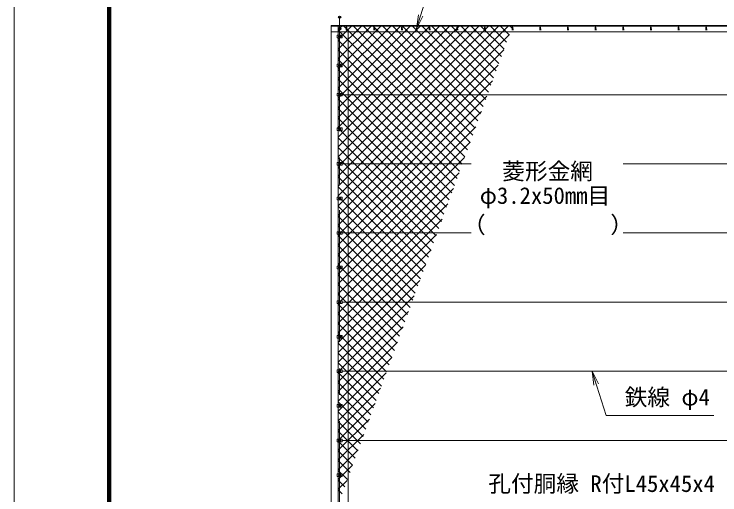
# Model space of a CAD drawing. Units: millimetres at full size; details may follow other scales. Extents: x -10500 to 10500, y -7425 to 7425.
# Drawn here: x -10500 to -5398, y 892 to 4368 of the extents above; entities that cross this region are included whole.
import ezdxf
from ezdxf.enums import TextEntityAlignment as Align

# ---------------------------------------------------------------- set-up
doc = ezdxf.new("R2010")
doc.units = ezdxf.units.MM
doc.header["$LTSCALE"] = 30
doc.header["$PDMODE"] = 32
doc.header["$PDSIZE"] = 15
doc.linetypes.add('USER1', pattern=[50.8, 31.75, -6.35, 6.35, -6.35])
for name, color, linetype, lineweight in [('0-0_D-STR-TXT', 7, 'Continuous', 13), ('0-2_D-STR1', 1, 'Continuous', 18), ('0-3_D-BMK', 2, 'USER1', 13), ('0-4_D-STR3', 3, 'Continuous', 13), ('0-6_0', 7, 'Continuous', 18), ('0-8_D-STR2', 7, 'Continuous', 13), ('0-C_D-TTL', 7, 'Continuous', 18)]:
    doc.layers.add(name, color=color, linetype=linetype, lineweight=lineweight)
doc.layers.add('0-7_Defpoints', color=253, linetype='Continuous')
doc.styles.add('ＭＳ ゴシック', font='')
doc.styles.get('ＭＳ ゴシック').set_extended_font_data('MS Gothic')

# ---------------------------------------------------------------- blocks, each defined once
blk = doc.blocks.new('_Open')
at = {"layer": '0-6_0'}
blk.add_line((-30, 5), (0, 0), dxfattribs=at)
blk.add_lwpolyline([(-30, -5), (0, 0), (-30, 0)], dxfattribs=at)

msp = doc.modelspace()

# ---------------------------------------------------------------- linework, layer by layer
at = {"layer": '0-0_D-STR-TXT'}
for points in [[(-5757.9, 4547.94), (-7502.6, 4547.94), (-7590.23, 4264.05)], [(-5442.78, 1465.31), (-6221.1, 1465.31), (-6322.06, 1783.8)]]:
    msp.add_lwpolyline(points, dxfattribs=at)
at = {"layer": '0-2_D-STR1'}
for p, q in [((-8209.36, 4285.7), (-3146.86, 4285.7)), ((-8209.36, 4281.7), (-3146.86, 4281.7)), ((-8209.36, 4240.7), (-3146.86, 4240.7)), ((-8099.86, 4272.58), (-8100.61, 4251.08)), ((-8093.86, 4272.58), (-8093.11, 4251.08)), ((-8084.36, 330.7), (-8084.36, 4240.7)), ((-7899.86, 4272.58), (-7900.61, 4251.08)), ((-7893.86, 4272.58), (-7893.11, 4251.08)), ((-7699.86, 4272.58), (-7700.61, 4251.08)), ((-7693.86, 4272.58), (-7693.11, 4251.08)), ((-7499.86, 4272.58), (-7500.61, 4251.08)), ((-7493.86, 4272.58), (-7493.11, 4251.08)), ((-7299.86, 4272.58), (-7300.61, 4251.08)), ((-7293.86, 4272.58), (-7293.11, 4251.08)), ((-7099.86, 4272.58), (-7100.61, 4251.08)), ((-7093.86, 4272.58), (-7093.11, 4251.08)), ((-6899.86, 4272.58), (-6900.61, 4251.08)), ((-6893.86, 4272.58), (-6893.11, 4251.08)), ((-6699.86, 4272.58), (-6700.61, 4251.08)), ((-6693.86, 4272.58), (-6693.11, 4251.08)), ((-6499.86, 4272.58), (-6500.61, 4251.08)), ((-6493.86, 4272.58), (-6493.11, 4251.08)), ((-6299.86, 4272.58), (-6300.61, 4251.08)), ((-6293.86, 4272.58), (-6293.11, 4251.08)), ((-6099.86, 4272.58), (-6100.61, 4251.08)), ((-6093.86, 4272.58), (-6093.11, 4251.08)), ((-5899.86, 4272.58), (-5900.61, 4251.08)), ((-5893.86, 4272.58), (-5893.11, 4251.08)), ((-5699.86, 4272.58), (-5700.61, 4251.08)), ((-5693.86, 4272.58), (-5693.11, 4251.08)), ((-5499.86, 4272.58), (-5500.61, 4251.08)), ((-5493.86, 4272.58), (-5493.11, 4251.08))]:
    msp.add_line(p, q, dxfattribs=at)
msp.add_lwpolyline([(-8209.36, 4285.7), (-8209.36, -2514.3), (-8084.36, -2514.3), (-8084.36, -1714.3)], dxfattribs=at)
for centre in [(-8096.86, 4271.33), (-7896.86, 4271.33), (-7696.86, 4271.33), (-7496.86, 4271.33), (-7296.86, 4271.33), (-7096.86, 4271.33), (-6896.86, 4271.33), (-6696.86, 4271.33), (-6496.86, 4271.33), (-6296.86, 4271.33), (-6096.86, 4271.33), (-5896.86, 4271.33), (-5696.86, 4271.33), (-5496.86, 4271.33)]:
    msp.add_arc(centre, 3.25, 22.61986, 157.38014, dxfattribs=at)
at = {"layer": '0-3_D-BMK'}
for p, q in [((-8146.86, -2574.3), (-8146.86, 4345.7)), ((-8134.11, 4260.7), (-8159.61, 4260.7)), ((-8156.86, 4205.7), (-8136.86, 4205.7)), ((-8156.86, 3995.7), (-8136.86, 3995.7)), ((-8156.86, 3785.7), (-8136.86, 3785.7)), ((-8156.86, 3535.7), (-8136.86, 3535.7)), ((-8156.86, 3285.7), (-8136.86, 3285.7)), ((-8156.86, 3035.7), (-8136.86, 3035.7)), ((-8156.86, 2785.7), (-8136.86, 2785.7)), ((-8156.86, 2535.7), (-8136.86, 2535.7)), ((-8156.86, 2285.7), (-8136.86, 2285.7)), ((-8156.86, 2035.7), (-8136.86, 2035.7)), ((-8156.86, 1785.7), (-8136.86, 1785.7)), ((-8156.86, 1535.7), (-8136.86, 1535.7)), ((-8156.86, 1285.7), (-8136.86, 1285.7)), ((-8156.86, 1035.7), (-8136.86, 1035.7))]:
    msp.add_line(p, q, dxfattribs=at)
at = {"layer": '0-4_D-STR3'}
for p, q in [((-8156.86, 4215.2), (-8156.86, 4280.7)), ((-8146.86, 4250.89), (-8155.36, 4255.8)), ((-8138.36, 4255.8), (-8146.86, 4250.89)), ((-8164.06, 4215.2), (-8129.66, 4215.2)), ((-8164.06, 4215.2), (-8164.06, 4196.2)), ((-8164.06, 4196.2), (-8129.66, 4196.2)), ((-8156.86, 4005.2), (-8156.86, 4196.2)), ((-8153.36, 4209.46), (-8146.86, 4213.21)), ((-8153.36, 4201.95), (-8153.36, 4209.46)), ((-8146.86, 4198.2), (-8153.36, 4201.95)), ((-8146.86, 4213.21), (-8140.36, 4209.46)), ((-8140.36, 4201.95), (-8146.86, 4198.2)), ((-8140.36, 4209.46), (-8140.36, 4201.95)), ((-8129.66, 4215.2), (-8129.66, 4196.2)), ((-8164.06, 4005.2), (-8129.66, 4005.2)), ((-8164.06, 4005.2), (-8164.06, 3986.2)), ((-8164.06, 3986.2), (-8129.66, 3986.2)), ((-8156.86, 3795.2), (-8156.86, 3986.2)), ((-8153.36, 3999.46), (-8146.86, 4003.21)), ((-8153.36, 3991.95), (-8153.36, 3999.46)), ((-8146.86, 3988.2), (-8153.36, 3991.95)), ((-8146.86, 4003.21), (-8140.36, 3999.46)), ((-8140.36, 3991.95), (-8146.86, 3988.2)), ((-8140.36, 3999.46), (-8140.36, 3991.95)), ((-8129.66, 4005.2), (-8129.66, 3986.2)), ((-8164.06, 3795.2), (-8129.66, 3795.2)), ((-8164.06, 3795.2), (-8164.06, 3776.2)), ((-8164.06, 3776.2), (-8129.66, 3776.2)), ((-8156.86, 3545.2), (-8156.86, 3776.2)), ((-8153.36, 3789.46), (-8146.86, 3793.21)), ((-8153.36, 3781.95), (-8153.36, 3789.46)), ((-8146.86, 3778.2), (-8153.36, 3781.95)), ((-8146.86, 3793.21), (-8140.36, 3789.46)), ((-8140.36, 3781.95), (-8146.86, 3778.2)), ((-8140.36, 3789.46), (-8140.36, 3781.95)), ((-8129.66, 3795.2), (-8129.66, 3776.2)), ((-8129.66, 3785.7), (-5156.36, 3785.7)), ((-8164.06, 3545.2), (-8129.66, 3545.2)), ((-8164.06, 3545.2), (-8164.06, 3526.2)), ((-8164.06, 3526.2), (-8129.66, 3526.2)), ((-8156.86, 3295.2), (-8156.86, 3526.2)), ((-8153.36, 3539.46), (-8146.86, 3543.21)), ((-8153.36, 3531.95), (-8153.36, 3539.46)), ((-8146.86, 3528.2), (-8153.36, 3531.95)), ((-8146.86, 3543.21), (-8140.36, 3539.46)), ((-8140.36, 3531.95), (-8146.86, 3528.2)), ((-8140.36, 3539.46), (-8140.36, 3531.95)), ((-8129.66, 3545.2), (-8129.66, 3526.2)), ((-8164.06, 3295.2), (-8129.66, 3295.2)), ((-8164.06, 3295.2), (-8164.06, 3276.2)), ((-8164.06, 3276.2), (-8129.66, 3276.2)), ((-8156.86, 3045.2), (-8156.86, 3276.2)), ((-8153.36, 3289.46), (-8146.86, 3293.21)), ((-8153.36, 3281.95), (-8153.36, 3289.46)), ((-8146.86, 3278.2), (-8153.36, 3281.95)), ((-8146.86, 3293.21), (-8140.36, 3289.46)), ((-8140.36, 3281.95), (-8146.86, 3278.2)), ((-8140.36, 3289.46), (-8140.36, 3281.95)), ((-8129.66, 3295.2), (-8129.66, 3276.2)), ((-8129.66, 3285.7), (-7196.86, 3285.7)), ((-6096.86, 3285.7), (-5156.36, 3285.7)), ((-8164.06, 3045.2), (-8129.66, 3045.2)), ((-8164.06, 3045.2), (-8164.06, 3026.2)), ((-8164.06, 3026.2), (-8129.66, 3026.2)), ((-8156.86, 2795.2), (-8156.86, 3026.2)), ((-8153.36, 3039.46), (-8146.86, 3043.21)), ((-8153.36, 3031.95), (-8153.36, 3039.46)), ((-8146.86, 3028.2), (-8153.36, 3031.95)), ((-8146.86, 3043.21), (-8140.36, 3039.46)), ((-8140.36, 3031.95), (-8146.86, 3028.2)), ((-8140.36, 3039.46), (-8140.36, 3031.95)), ((-8129.66, 3045.2), (-8129.66, 3026.2)), ((-8164.06, 2795.2), (-8129.66, 2795.2)), ((-8164.06, 2795.2), (-8164.06, 2776.2)), ((-8164.06, 2776.2), (-8129.66, 2776.2)), ((-8156.86, 2545.2), (-8156.86, 2776.2)), ((-8153.36, 2789.46), (-8146.86, 2793.21)), ((-8153.36, 2781.95), (-8153.36, 2789.46)), ((-8146.86, 2778.2), (-8153.36, 2781.95)), ((-8146.86, 2793.21), (-8140.36, 2789.46)), ((-8140.36, 2781.95), (-8146.86, 2778.2)), ((-8140.36, 2789.46), (-8140.36, 2781.95)), ((-8129.66, 2795.2), (-8129.66, 2776.2)), ((-8129.66, 2785.7), (-7196.86, 2785.7)), ((-6096.86, 2785.7), (-5156.36, 2785.7)), ((-8164.06, 2545.2), (-8129.66, 2545.2)), ((-8164.06, 2545.2), (-8164.06, 2526.2)), ((-8164.06, 2526.2), (-8129.66, 2526.2)), ((-8156.86, 2295.2), (-8156.86, 2526.2)), ((-8153.36, 2539.46), (-8146.86, 2543.21)), ((-8153.36, 2531.95), (-8153.36, 2539.46)), ((-8146.86, 2528.2), (-8153.36, 2531.95)), ((-8146.86, 2543.21), (-8140.36, 2539.46)), ((-8140.36, 2531.95), (-8146.86, 2528.2)), ((-8140.36, 2539.46), (-8140.36, 2531.95)), ((-8129.66, 2545.2), (-8129.66, 2526.2)), ((-8164.06, 2295.2), (-8129.66, 2295.2)), ((-8164.06, 2295.2), (-8164.06, 2276.2)), ((-8164.06, 2276.2), (-8129.66, 2276.2)), ((-8156.86, 2045.2), (-8156.86, 2276.2)), ((-8153.36, 2289.46), (-8146.86, 2293.21)), ((-8153.36, 2281.95), (-8153.36, 2289.46)), ((-8146.86, 2278.2), (-8153.36, 2281.95)), ((-8146.86, 2293.21), (-8140.36, 2289.46)), ((-8140.36, 2281.95), (-8146.86, 2278.2)), ((-8140.36, 2289.46), (-8140.36, 2281.95)), ((-8129.66, 2295.2), (-8129.66, 2276.2)), ((-8129.66, 2285.7), (-5156.36, 2285.7)), ((-8164.06, 2045.2), (-8129.66, 2045.2)), ((-8164.06, 2045.2), (-8164.06, 2026.2)), ((-8153.36, 2039.46), (-8146.86, 2043.21)), ((-8146.86, 2043.21), (-8140.36, 2039.46)), ((-8129.66, 2045.2), (-8129.66, 2026.2)), ((-8164.06, 2026.2), (-8129.66, 2026.2)), ((-8156.86, 1795.2), (-8156.86, 2026.2)), ((-8153.36, 2031.95), (-8153.36, 2039.46)), ((-8146.86, 2028.2), (-8153.36, 2031.95)), ((-8140.36, 2031.95), (-8146.86, 2028.2)), ((-8140.36, 2039.46), (-8140.36, 2031.95)), ((-8164.06, 1795.2), (-8129.66, 1795.2)), ((-8164.06, 1795.2), (-8164.06, 1776.2)), ((-8153.36, 1789.46), (-8146.86, 1793.21)), ((-8153.36, 1781.95), (-8153.36, 1789.46)), ((-8146.86, 1793.21), (-8140.36, 1789.46)), ((-8140.36, 1789.46), (-8140.36, 1781.95)), ((-8129.66, 1795.2), (-8129.66, 1776.2)), ((-8129.66, 1785.7), (-5156.36, 1785.7)), ((-8164.06, 1776.2), (-8129.66, 1776.2)), ((-8156.86, 1545.2), (-8156.86, 1776.2)), ((-8146.86, 1778.2), (-8153.36, 1781.95)), ((-8140.36, 1781.95), (-8146.86, 1778.2)), ((-8164.06, 1545.2), (-8129.66, 1545.2)), ((-8164.06, 1545.2), (-8164.06, 1526.2)), ((-8153.36, 1539.46), (-8146.86, 1543.21)), ((-8153.36, 1531.95), (-8153.36, 1539.46)), ((-8146.86, 1528.2), (-8153.36, 1531.95)), ((-8146.86, 1543.21), (-8140.36, 1539.46)), ((-8140.36, 1531.95), (-8146.86, 1528.2)), ((-8140.36, 1539.46), (-8140.36, 1531.95)), ((-8129.66, 1545.2), (-8129.66, 1526.2)), ((-8164.06, 1526.2), (-8129.66, 1526.2)), ((-8156.86, 1295.2), (-8156.86, 1526.2)), ((-8164.06, 1295.2), (-8129.66, 1295.2)), ((-8164.06, 1295.2), (-8164.06, 1276.2)), ((-8164.06, 1276.2), (-8129.66, 1276.2)), ((-8156.86, 1045.2), (-8156.86, 1276.2)), ((-8153.36, 1289.46), (-8146.86, 1293.21)), ((-8153.36, 1281.95), (-8153.36, 1289.46)), ((-8146.86, 1278.2), (-8153.36, 1281.95)), ((-8146.86, 1293.21), (-8140.36, 1289.46)), ((-8140.36, 1281.95), (-8146.86, 1278.2)), ((-8140.36, 1289.46), (-8140.36, 1281.95)), ((-8129.66, 1295.2), (-8129.66, 1276.2)), ((-8129.66, 1285.7), (-5156.36, 1285.7)), ((-8164.06, 1045.2), (-8129.66, 1045.2)), ((-8164.06, 1045.2), (-8164.06, 1026.2)), ((-8164.06, 1026.2), (-8129.66, 1026.2)), ((-8156.86, 795.2), (-8156.86, 1026.2)), ((-8153.36, 1039.46), (-8146.86, 1043.21)), ((-8153.36, 1031.95), (-8153.36, 1039.46)), ((-8146.86, 1028.2), (-8153.36, 1031.95)), ((-8146.86, 1043.21), (-8140.36, 1039.46)), ((-8140.36, 1031.95), (-8146.86, 1028.2)), ((-8140.36, 1039.46), (-8140.36, 1031.95)), ((-8129.66, 1045.2), (-8129.66, 1026.2))]:
    msp.add_line(p, q, dxfattribs=at)
for points in [[(-8155.36, 4255.8), (-8155.36, 4265.61), (-8146.86, 4270.52)], [(-8146.86, 4270.52), (-8138.36, 4265.61), (-8138.36, 4255.8)]]:
    msp.add_lwpolyline(points, dxfattribs=at)
for centre, radius in [((-8146.86, 4260.7), 8.25), ((-8146.86, 4205.7), 6.25), ((-8146.86, 3995.7), 6.25), ((-8146.86, 3785.7), 6.25), ((-8146.86, 3535.7), 6.25), ((-8146.86, 3285.7), 6.25), ((-8146.86, 3035.7), 6.25), ((-8146.86, 2785.7), 6.25), ((-8146.86, 2535.7), 6.25), ((-8146.86, 2285.7), 6.25), ((-8146.86, 2035.7), 6.25), ((-8146.86, 1785.7), 6.25), ((-8146.86, 1535.7), 6.25), ((-8146.86, 1285.7), 6.25), ((-8146.86, 1035.7), 6.25)]:
    msp.add_circle(centre, radius, dxfattribs=at)
at = {"layer": '0-7_Defpoints'}
msp.add_point((-8146.86, 4345.7), dxfattribs=at)
at = {"layer": '0-8_D-STR2'}
for p, q in [((-8156.86, 4255.97), (-8131.12, 4281.7)), ((-8156.86, 4185.26), (-8060.41, 4281.7)), ((-8156.86, 4114.55), (-7989.7, 4281.7)), ((-8156.86, 4043.83), (-7918.99, 4281.7)), ((-8156.86, 3973.12), (-7848.28, 4281.7)), ((-8156.86, 3902.41), (-7777.57, 4281.7)), ((-8156.86, 3831.7), (-7706.86, 4281.7)), ((-8156.86, 3760.99), (-7636.14, 4281.7)), ((-8156.86, 3690.28), (-7565.43, 4281.7)), ((-8156.86, 3619.57), (-7494.72, 4281.7)), ((-8156.86, 3548.86), (-7424.01, 4281.7)), ((-8156.86, 3478.15), (-7353.3, 4281.7)), ((-8156.86, 3407.44), (-7282.59, 4281.7)), ((-8156.86, 3336.73), (-7211.88, 4281.7)), ((-8156.86, 3266.02), (-7141.17, 4281.7)), ((-8156.86, 3195.31), (-7070.46, 4281.7)), ((-8156.86, 3124.6), (-6999.75, 4281.7)), ((-8156.86, 3053.89), (-6929.04, 4281.7)), ((-7241.59, 3336.21), (-8156.86, 4251.48)), ((-7222.72, 3388.05), (-8116.37, 4281.7)), ((-7203.85, 3439.89), (-8045.66, 4281.7)), ((-7184.98, 3491.73), (-7974.95, 4281.7)), ((-7166.11, 3543.58), (-7904.24, 4281.7)), ((-7147.24, 3595.42), (-7833.53, 4281.7)), ((-7128.38, 3647.26), (-7762.82, 4281.7)), ((-7109.51, 3699.1), (-7692.11, 4281.7)), ((-7090.64, 3750.94), (-7621.4, 4281.7)), ((-7071.77, 3802.78), (-7550.69, 4281.7)), ((-7052.9, 3854.63), (-7479.98, 4281.7)), ((-7034.03, 3906.47), (-7409.27, 4281.7)), ((-7015.16, 3958.31), (-7338.56, 4281.7)), ((-6996.29, 4010.15), (-7267.85, 4281.7)), ((-6977.42, 4061.99), (-7197.14, 4281.7)), ((-6958.56, 4113.84), (-7126.43, 4281.7)), ((-6939.69, 4165.68), (-7055.71, 4281.7)), ((-6920.82, 4217.52), (-6985, 4281.7)), ((-6901.95, 4269.36), (-6914.29, 4281.7)), ((-8156.86, 2983.17), (-6919.85, 4220.18)), ((-7260.46, 3284.37), (-8156.86, 4180.77)), ((-7279.33, 3232.52), (-8156.86, 4110.06)), ((-8156.86, 2912.46), (-6960.31, 4109.01)), ((-7298.2, 3180.68), (-8156.86, 4039.34)), ((-8156.86, 2841.75), (-7000.78, 3997.83)), ((-7317.06, 3128.84), (-8156.86, 3968.63)), ((-7335.93, 3077), (-8156.86, 3897.92)), ((-8156.86, 2771.04), (-7041.24, 3886.66)), ((-7354.8, 3025.16), (-8156.86, 3827.21)), ((-8156.86, 2700.33), (-7081.71, 3775.48)), ((-7373.67, 2973.32), (-8156.86, 3756.5)), ((-7392.54, 2921.47), (-8156.86, 3685.79)), ((-8156.86, 2629.62), (-7122.17, 3664.31)), ((-7411.41, 2869.63), (-8156.86, 3615.08)), ((-8156.86, 2558.91), (-7162.63, 3553.13)), ((-7430.28, 2817.79), (-8156.86, 3544.37)), ((-7449.15, 2765.95), (-8156.86, 3473.66)), ((-8156.86, 2488.2), (-7203.1, 3441.96)), ((-7468.02, 2714.11), (-8156.86, 3402.95)), ((-7486.88, 2662.26), (-8156.86, 3332.24)), ((-8156.86, 2417.49), (-7243.56, 3330.78)), ((-7505.75, 2610.42), (-8156.86, 3261.53)), ((-8156.86, 2346.78), (-7284.03, 3219.61)), ((-7524.62, 2558.58), (-8156.86, 3190.82)), ((-7543.49, 2506.74), (-8156.86, 3120.11)), ((-8156.86, 2276.07), (-7324.49, 3108.43)), ((-7562.36, 2454.9), (-8156.86, 3049.39)), ((-8156.86, 2205.36), (-7364.96, 2997.26)), ((-7581.23, 2403.06), (-8156.86, 2978.68)), ((-7600.1, 2351.21), (-8156.86, 2907.97)), ((-8156.86, 2134.65), (-7405.42, 2886.08)), ((-7618.97, 2299.37), (-8156.86, 2837.26)), ((-8156.86, 2063.94), (-7445.89, 2774.91)), ((-7637.84, 2247.53), (-8156.86, 2766.55)), ((-7656.7, 2195.69), (-8156.86, 2695.84)), ((-8156.86, 1993.23), (-7486.35, 2663.73)), ((-7675.57, 2143.85), (-8156.86, 2625.13)), ((-7694.44, 2092), (-8156.86, 2554.42)), ((-8156.86, 1922.51), (-7526.81, 2552.56)), ((-7713.31, 2040.16), (-8156.86, 2483.71)), ((-8156.86, 1851.8), (-7567.28, 2441.38)), ((-7732.18, 1988.32), (-8156.86, 2413)), ((-7751.05, 1936.48), (-8156.86, 2342.29)), ((-8156.86, 1781.09), (-7607.74, 2330.21)), ((-7769.92, 1884.64), (-8156.86, 2271.58)), ((-8156.86, 1710.38), (-7648.21, 2219.03)), ((-7788.79, 1832.8), (-8156.86, 2200.87)), ((-7807.66, 1780.95), (-8156.86, 2130.16)), ((-8156.86, 1639.67), (-7688.67, 2107.86)), ((-7826.52, 1729.11), (-8156.86, 2059.45)), ((-8156.86, 1568.96), (-7729.14, 1996.68)), ((-7845.39, 1677.27), (-8156.86, 1988.73)), ((-7864.26, 1625.43), (-8156.86, 1918.02)), ((-8156.86, 1498.25), (-7769.6, 1885.51)), ((-7883.13, 1573.59), (-8156.86, 1847.31)), ((-7902, 1521.74), (-8156.86, 1776.6)), ((-8156.86, 1427.54), (-7810.07, 1774.33)), ((-7920.87, 1469.9), (-8156.86, 1705.89)), ((-8156.86, 1356.83), (-7850.53, 1663.16)), ((-7939.74, 1418.06), (-8156.86, 1635.18)), ((-7958.61, 1366.22), (-8156.86, 1564.47)), ((-8156.86, 1286.12), (-7890.99, 1551.98)), ((-7977.48, 1314.38), (-8156.86, 1493.76)), ((-8156.86, 1215.41), (-7931.46, 1440.81)), ((-7996.34, 1262.54), (-8156.86, 1423.05)), ((-8015.21, 1210.69), (-8156.86, 1352.34)), ((-8156.86, 1144.7), (-7971.92, 1329.63)), ((-8034.08, 1158.85), (-8156.86, 1281.63)), ((-8156.86, 1073.99), (-8012.39, 1218.46)), ((-8052.95, 1107.01), (-8156.86, 1210.92)), ((-8071.82, 1055.17), (-8156.86, 1140.21)), ((-8156.86, 1003.28), (-8052.85, 1107.28)), ((-8090.69, 1003.33), (-8156.86, 1069.5)), ((-8109.56, 951.48), (-8156.86, 998.79)), ((-8156.86, 932.56), (-8093.32, 996.11)), ((-8128.43, 899.64), (-8156.86, 928.07))]:
    msp.add_line(p, q, dxfattribs=at)
at = {"layer": '0-C_D-TTL', "color": 2}
msp.add_lwpolyline([(-10500, 7425), (10500, 7425), (10500, -7425), (-10500, -7425)], close=True, dxfattribs=at)
at = {"layer": '0-C_D-TTL'}
for points in [[(-9825, 6875), (9825, 6875), (9825, -6875), (-9825, -6875)], [(-9818.75, 6868.75), (9818.75, 6868.75), (9818.75, -6868.75), (-9818.75, -6868.75)], [(-9812.5, 6862.5), (9812.5, 6862.5), (9812.5, -6862.5), (-9812.5, -6862.5)], [(-9806.25, 6856.25), (9806.25, 6856.25), (9806.25, -6856.25), (-9806.25, -6856.25)], [(-9800, 6850), (9800, 6850), (9800, -6850), (-9800, -6850)]]:
    msp.add_lwpolyline(points, close=True, dxfattribs=at)

# ---------------------------------------------------------------- block references
at = {"layer": '0-0_D-STR-TXT', "xscale": 3.333333, "yscale": 3.333333}
for p, rotation in [((-7590.81, 4262.14), 252.84683), ((-6322.66, 1785.7), 107.58773)]:
    msp.add_blockref('_Open', p, dxfattribs=dict(at, rotation=rotation))

# ---------------------------------------------------------------- texts
at = {"layer": '0-0_D-STR-TXT', "style": 'ＭＳ ゴシック'}
for s, p in [('菱形金網', (-6971.73, 3136.32)), ('φ3.2x50mm目', (-7134.17, 2960.23)), ('（\u3000\u3000   \u3000\u3000）', (-7256, 2749.05)), ('鉄線 φ4', (-6086.81, 1502.49)), ('孔付胴縁 R付L45x45x4', (-7072.75, 877.4))]:
    msp.add_text(s, height=120.3, dxfattribs=at).set_placement(p, align=Align.BOTTOM_LEFT)

doc.saveas('drawing.dxf')
